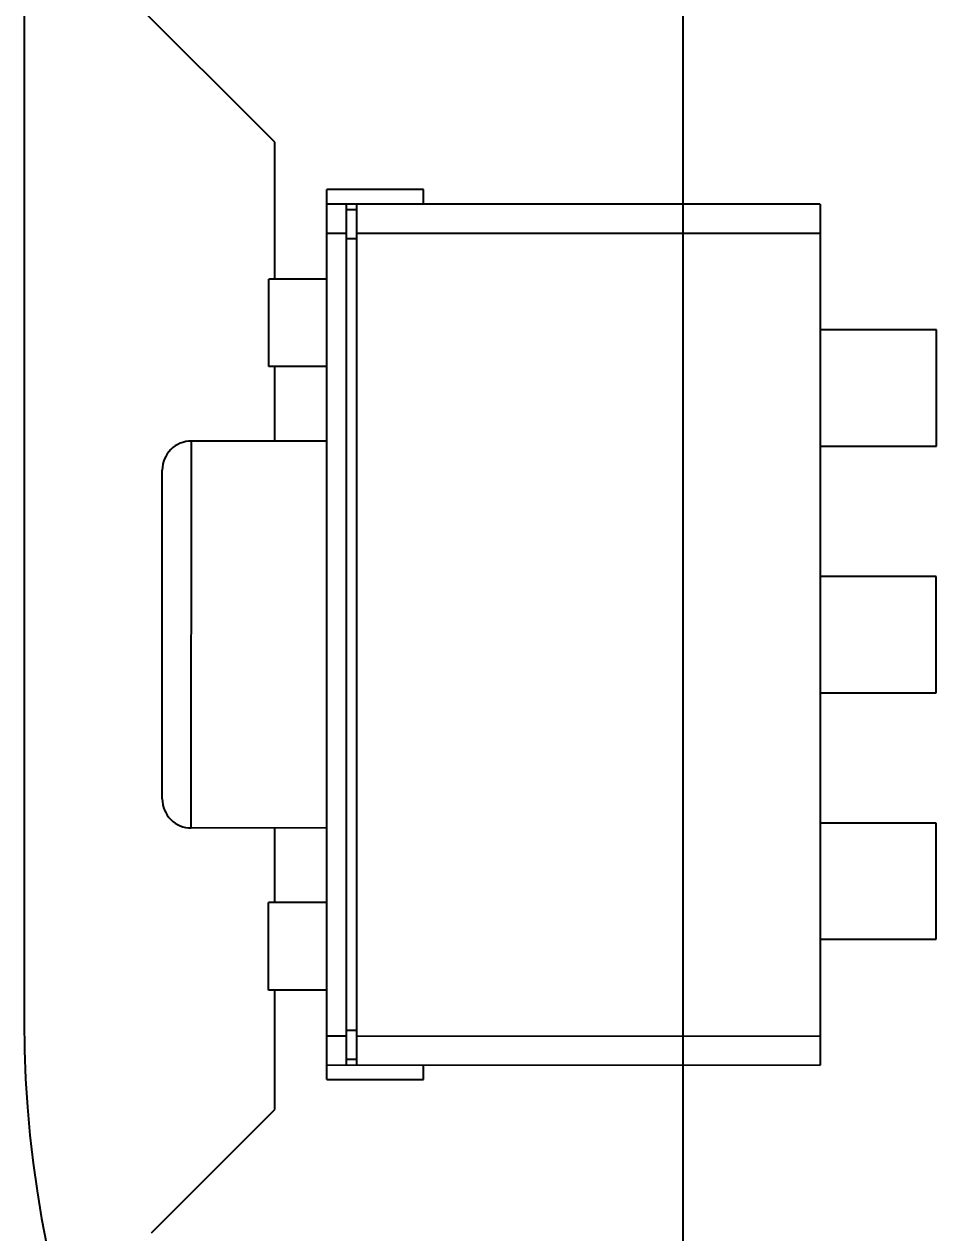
# Model space of a CAD drawing. Header units: millimetres. Extents: x 3 to 124, y -45 to 11.
# Drawn here: x 92.64 to 97.44, y -36.85 to -30.6 of the extents above; entities that cross this region are included whole.
import ezdxf

# ---------------------------------------------------------------- set-up
doc = ezdxf.new("R2010")
doc.units = ezdxf.units.MM
doc.header["$LTSCALE"] = 1.21
doc.header["$MEASUREMENT"] = 0
doc.header["$PDMODE"] = 3
doc.header["$PDSIZE"] = 0.3125
doc.layers.get('0').update_dxf_attribs({"linetype": 'CONTINUOUS'})
doc.layers.get('DEFPOINTS').update_dxf_attribs({"linetype": 'CONTINUOUS'})
doc.layers.add('Dim', color=3, linetype='CONTINUOUS', lineweight=25)
doc.styles.get("Standard").update_dxf_attribs({"font": 'txt', "width": 0.8})
doc.dimstyles.get("Standard").update_dxf_attribs({"dimtxt": 0.15625, "dimasz": 0.1875, "dimexe": 0.125, "dimexo": 0.0625, "dimgap": 0.09, "dimtad": 0, "dimtih": 1, "dimtoh": 1, "dimzin": 4, "dimdsep": 46, "dimtxsty": 'STANDARD', "dimblk": '_FILLED', "dimblk1": '_FILLED', "dimblk2": '_FILLED', "dimcen": 0.09, "dimazin": 1, "dimtp": 0.01, "dimtm": 0.01, "dimtfac": 1, "dimtofl": 0, "dimtmove": 0, "dimatfit": 3, "dimldrblk": '_FILLED', "dimfxl": 1, "dimtolj": 1, "dimtzin": 4, "dimarcsym": 0})

# ---------------------------------------------------------------- blocks, each defined once
blk = doc.blocks.new('_FILLED')
at = {"color": 0, "linetype": 'ByBlock'}
blk.add_solid([(0, 0), (-1, 0.1667), (-1, -0.1667)], dxfattribs=at)
blk = doc.blocks.new('*D28')
at = {"color": 0, "linetype": 'ByBlock', "lineweight": -2}
for p, q in [((96.0488, -29.254), (96.0488, -44.2815)), ((113.8288, -29.2572), (113.8288, -44.2815)), ((96.0488, -44.219), (103.4272, -44.219)), ((113.8288, -44.219), (106.4505, -44.219))]:
    blk.add_line(p, q, dxfattribs=at)
at = {"layer": 'DEFPOINTS', "color": 0, "linetype": 'ByBlock'}
for p in [(96.0488, -29.2228), (113.8288, -29.226)]:
    blk.add_point(p, dxfattribs=at)
at = {"color": 0, "linetype": 'ByBlock', "lineweight": -2, "rotation": 180}
blk.add_blockref('_FILLED', (96.0488, -44.219), dxfattribs=at)
at = {"color": 0, "linetype": 'ByBlock', "lineweight": -2}
blk.add_blockref('_FILLED', (113.8288, -44.219), dxfattribs=at)
at = {"color": 0, "linetype": 'ByBlock', "lineweight": -2, "insert": (104.9388, -44.219), "char_height": 1, "attachment_point": 5}
blk.add_mtext('\\A1;17.78', dxfattribs=at)

msp = doc.modelspace()

# ---------------------------------------------------------------- linework, layer by layer
at = {"color": 7, "linetype": 'Continuous'}
for p, q in [((92.6442, -2.7528), (92.6442, -35.7528)), ((93.9397, -31.2072), (93.0862, -30.3537)), ((93.9397, -31.9147), (93.9397, -31.2072)), ((93.9397, -32.7523), (93.9397, -32.3665)), ((93.9397, -35.1381), (93.9397, -34.7523)), ((93.9397, -36.2072), (93.9397, -35.5899)), ((93.3019, -36.8451), (93.9397, -36.2072))]:
    msp.add_line(p, q, dxfattribs=at)
at = {"color": 6, "linetype": 'Continuous'}
for p, q in [((94.2075, -36.0524), (94.2083, -31.4524)), ((94.7083, -31.4524), (94.2083, -31.4524)), ((94.7083, -31.5274), (94.7083, -31.4524)), ((96.7583, -31.5278), (94.2083, -31.5274)), ((94.3083, -31.5274), (94.3075, -35.9774)), ((94.3624, -31.5274), (94.3615, -35.9774)), ((96.7583, -31.5278), (96.7575, -35.9778)), ((94.3623, -31.5574), (94.3083, -31.5574)), ((94.2083, -31.6774), (94.3083, -31.6774)), ((94.3623, -31.6774), (96.7583, -31.6778)), ((94.3623, -31.7074), (94.3083, -31.7074)), ((94.2082, -31.9147), (93.9082, -31.9147)), ((93.9082, -32.3665), (93.9082, -31.9147)), ((97.3582, -32.1779), (96.7582, -32.1778)), ((97.3581, -32.7779), (97.3582, -32.1779)), ((94.2082, -32.3665), (93.9082, -32.3665)), ((93.5077, -34.7522), (93.5081, -32.7522)), ((94.2081, -32.7524), (93.5081, -32.7522)), ((96.7581, -32.7778), (97.3581, -32.7779)), ((93.3577, -34.6022), (93.3581, -32.9022)), ((97.358, -33.4529), (96.758, -33.4528)), ((97.3578, -34.0529), (97.358, -33.4529)), ((96.7578, -34.0528), (97.3578, -34.0529)), ((97.3577, -34.7279), (96.7577, -34.7278)), ((97.3576, -35.3279), (97.3577, -34.7279)), ((94.2077, -34.7524), (93.5077, -34.7522)), ((94.2076, -35.1382), (93.9076, -35.1381)), ((93.9076, -35.5899), (93.9076, -35.1381)), ((96.7576, -35.3278), (97.3576, -35.3279)), ((94.2076, -35.59), (93.9076, -35.5899)), ((94.3075, -35.7974), (94.3616, -35.7974)), ((94.2075, -35.8274), (94.3075, -35.8274)), ((94.3616, -35.8274), (96.7575, -35.8278)), ((94.2075, -35.9774), (96.7575, -35.9778)), ((94.3075, -35.9474), (94.3616, -35.9474)), ((94.7075, -36.0524), (94.7075, -35.9774)), ((94.2075, -36.0524), (94.7075, -36.0524))]:
    msp.add_line(p, q, dxfattribs=at)
for centre, start, end in [((93.5081, -32.9022), 89.98961, 179.98961), ((93.5077, -34.6022), 179.98961, 269.98961)]:
    msp.add_arc(centre, 0.15, start, end, dxfattribs=at)
at = {"color": 7, "linetype": 'Continuous'}
msp.add_arc((98.3942, -35.7528), 5.75, 180, 270, dxfattribs=at)

# ---------------------------------------------------------------- dimensions: what is measured, and where the dimension line sits
at = {"layer": 'Dim'}
dim = msp.add_linear_dim(base=(113.8288, -44.219), p1=(96.0488, -29.2228), p2=(113.8288, -29.226), dimstyle='STANDARD', override={"dimscale": 0.5, "dimtxt": 2, "dimasz": 2, "dimtih": 0, "dimtoh": 0, "dimzin": 0, "dimcen": 0.198, "dimadec": 0, "dimazin": 0, "dimtp": 0, "dimtm": 0, "dimtdec": 4, "dimtzin": 0}, dxfattribs=at)
dim.commit()
dim.dimension.update_dxf_attribs({"geometry": '*D28', "text_midpoint": (104.9388, -44.219)})

doc.saveas('drawing.dxf')
